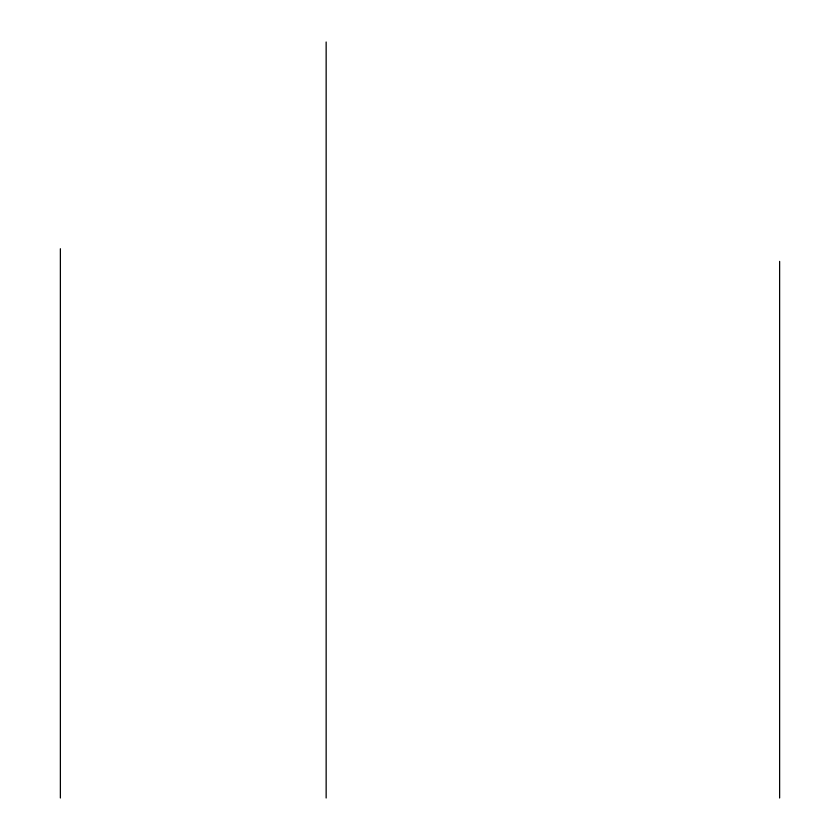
<?xml version="1.0" encoding="UTF-8"?>
<svg xmlns="http://www.w3.org/2000/svg" width="840" height="840" viewBox="0 0 840 840"><rect width="100%" height="100%" fill="white"/><g stroke="black" fill="none" stroke-linecap="round" stroke-linejoin="round"><path stroke-width="1.26" d="M779.625 261.387L779.625 798M326.151 42L326.151 798M60.375 248.724L60.375 798"/></g></svg>
